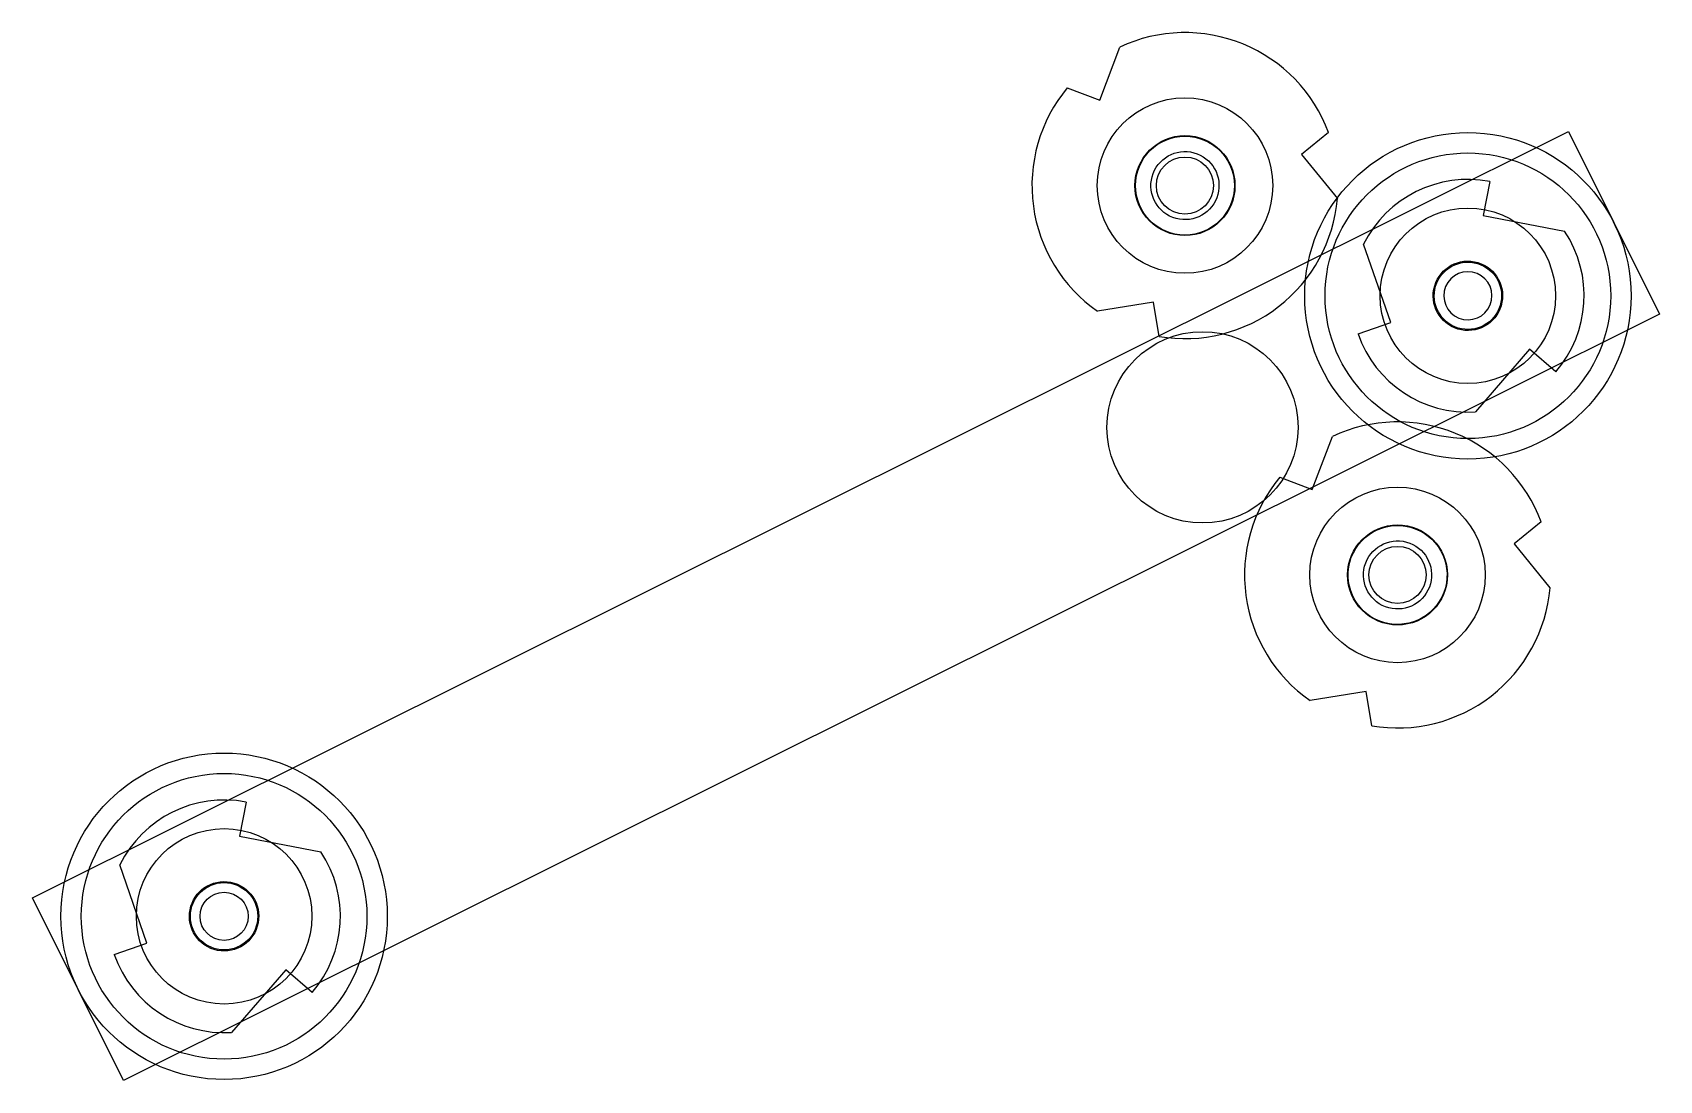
# Model space of a CAD drawing. Extents: x 0.4 to 17.9, y 31.2 to 33.8.
# Drawn here: x 0.447 to 4.435, y 31.212 to 33.78 of the extents above.
import ezdxf

# ---------------------------------------------------------------- set-up
doc = ezdxf.new("R2010")
doc.units = 0
doc.header["$LTSCALE"] = 5
doc.header["$MEASUREMENT"] = 0
for name, color, linetype in [('Z0_BOTCOMP', 4, 'Continuous'), ('Z0_CUT500', 4, 'Continuous'), ('Z0_RUBBER', 4, 'Continuous'), ('Z0_TOPCOMP', 6, 'Continuous')]:
    doc.layers.add(name, color=color, linetype=linetype)

msp = doc.modelspace()

# ---------------------------------------------------------------- linework, layer by layer
at = {"layer": 'Z0_BOTCOMP', "color": 4, "linetype": 'Continuous', "lineweight": 25}
for p, q in [((3.0627, 33.6148), (3.1122, 33.7448)), ((2.9833, 33.6451), (3.0627, 33.6148)), ((3.6234, 33.5352), (3.5575, 33.4816)), ((3.5575, 33.4816), (3.6453, 33.3737)), ((4.0189, 33.4152), (4.0028, 33.3317)), ((4.0028, 33.3317), (4.2022, 33.2934)), ((3.7762, 33.0698), (3.7096, 33.2616)), ((3.1948, 33.1197), (3.0574, 33.0976)), ((3.2082, 33.0357), (3.1948, 33.1197)), ((3.6959, 33.0419), (3.7762, 33.0698)), ((4.1164, 33.0044), (3.9835, 32.8509)), ((4.1806, 32.9488), (4.1164, 33.0044)), ((3.5837, 32.6607), (3.6333, 32.7907)), ((3.5043, 32.6909), (3.5837, 32.6607)), ((4.1445, 32.5811), (4.0785, 32.5275)), ((4.0785, 32.5275), (4.1663, 32.4196)), ((3.7158, 32.1656), (3.5784, 32.1435)), ((3.7293, 32.0816), (3.7158, 32.1656)), ((0.9702, 31.8946), (0.9542, 31.8111)), ((0.9542, 31.8111), (1.1536, 31.7728)), ((0.7275, 31.5491), (0.661, 31.741)), ((0.6472, 31.5213), (0.7275, 31.5491)), ((1.0677, 31.4838), (0.9349, 31.3303)), ((1.132, 31.4282), (1.0677, 31.4838))]:
    msp.add_line(p, q, dxfattribs=at)
for centre, radius in [((3.2716, 33.4053), 0.1212), ((0.9165, 31.6147), 0.059)]:
    msp.add_circle(centre, radius, dxfattribs=at)
for centre, radius, start, end in [((3.2716, 33.4053), 0.375, 20.2669, 115.1545), ((3.2716, 33.4053), 0.375, 140.2669, -124.8455), ((3.9651, 33.1353), 0.285, 79.1315, 153.6995), ((3.2716, 33.4053), 0.375, -99.7331, -4.8455), ((3.9651, 33.1353), 0.285, -40.8685, 33.6995), ((3.9651, 33.1353), 0.285, -160.8685, -86.3005), ((3.7927, 32.4512), 0.375, 20.2669, 115.1545), ((3.7927, 32.4512), 0.375, 140.2669, -124.8455), ((3.7927, 32.4512), 0.375, -99.7331, -4.8455), ((0.9165, 31.6147), 0.285, 79.1315, 153.6995), ((0.9165, 31.6147), 0.285, -40.8685, 33.6995), ((0.9165, 31.6147), 0.285, -160.8685, -86.3005)]:
    msp.add_arc(centre, radius, start, end, dxfattribs=at)
for centre in [(3.2716, 33.4053), (3.7927, 32.4512)]:
    msp.add_ellipse(centre, major_axis=(0.0297, 0.078), ratio=1, dxfattribs=at)
at = {"layer": 'Z0_BOTCOMP', "color": 4, "linetype": 'Continuous', "lineweight": 25, "extrusion": (0, 0, -1)}
for centre, major_axis in [((3.9651, 33.1353), (0.016, 0.0835)), ((3.9651, 33.1353), (0.0111, 0.0579)), ((3.7927, 32.4512), (-0.1133, 0.0432)), ((0.9165, 31.6147), (0.016, 0.0835))]:
    msp.add_ellipse(centre, major_axis=major_axis, ratio=1, start_param=4.712389, end_param=10.995574, dxfattribs=at)
at = {"layer": 'Z0_CUT500', "color": 5, "linetype": 'Continuous', "lineweight": 25}
for centre, radius in [((3.2716, 33.4053), 0.1225), ((3.3146, 32.8129), 0.2344), ((3.7927, 32.4512), 0.1225), ((0.9165, 31.6147), 0.0825)]:
    msp.add_circle(centre, radius, dxfattribs=at)
msp.add_ellipse((3.9651, 33.1353), major_axis=(0.081, -0.0156), ratio=1, dxfattribs=at)
at = {"layer": 'Z0_RUBBER', "color": 2, "linetype": 'Continuous', "lineweight": 25}
for centre, radius in [((3.2716, 33.4053), 0.215), ((3.9651, 33.1353), 0.4), ((3.2716, 33.4053), 0.07), ((3.9651, 33.1353), 0.215), ((3.7927, 32.4512), 0.215), ((3.7927, 32.4512), 0.07), ((0.9165, 31.6147), 0.4), ((0.9165, 31.6147), 0.215)]:
    msp.add_circle(centre, radius, dxfattribs=at)
at = {"layer": 'Z0_TOPCOMP', "color": 6, "linetype": 'Continuous', "lineweight": 25}
for p, q in [((0.447, 31.6599), (4.2115, 33.5376)), ((4.2115, 33.5376), (4.4347, 33.0901)), ((4.4347, 33.0901), (0.6701, 31.2124)), ((0.6701, 31.2124), (0.447, 31.6599))]:
    msp.add_line(p, q, dxfattribs=at)
for centre in [(3.9651, 33.1353), (0.9165, 31.6147)]:
    msp.add_circle(centre, 0.35, dxfattribs=at)

doc.saveas('drawing.dxf')
